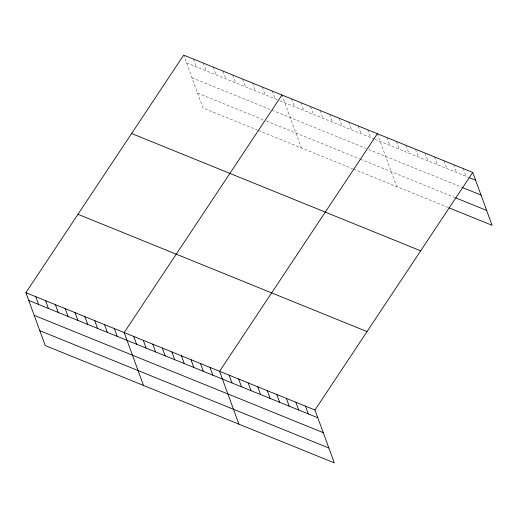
<?xml version="1.0" encoding="UTF-8"?>
<svg xmlns="http://www.w3.org/2000/svg" width="518" height="518" viewBox="0 0 518 518"><rect width="100%" height="100%" fill="white"/><g stroke="black" fill="none" stroke-linecap="round" stroke-linejoin="round"><path stroke-width="0.39" stroke-dasharray="2.59 1.94" d="M186.525 62.872L277.085 99.631M279.888 100.77L374.326 139.096M375.058 139.394L468.253 177.214M191.971 77.765L270.597 109.674M272.002 110.243L365.831 148.323M368.771 149.514L461.227 187.037M197.585 93.104L264.277 120.17M266.381 121.024L359.706 158.903M360.444 159.201L455.095 197.617M257.789 130.219L203.037 107.997L183.683 55.115M258.495 130.504L352.68 168.732M353.418 169.03L448.07 207.446M463.209 168.557L466.051 176.321M453.671 164.685L456.507 172.449M444.133 160.813L446.969 168.577M434.589 156.941L437.432 164.705M425.051 153.069L427.894 160.833M415.514 149.197L418.356 156.96M405.976 145.331L408.812 153.088M396.432 141.459L399.274 149.216M386.894 137.587L389.737 145.344M377.357 133.715L396.71 186.597M367.819 129.843L370.655 137.607M358.275 125.971L361.117 133.735M348.737 122.099L351.58 129.863M339.199 118.227L342.042 125.991M329.662 114.355L332.498 122.118M320.124 110.483L322.96 118.246M310.58 106.617L313.422 114.374M301.042 102.745L303.885 110.502M291.504 98.873L294.347 106.63M281.967 95.001L301.314 147.883M272.138 91.013L274.974 98.776M262.309 87.024L265.151 94.788M252.48 83.035L255.322 90.792M242.651 79.047L245.493 86.804M232.822 75.058L235.664 82.815M222.993 71.07L225.835 78.827M213.17 67.081L216.006 74.838M203.341 63.092L206.177 70.849M193.512 59.104L196.354 66.861"/><path stroke-width="0.78" d="M25.9 292.689L314.963 410.003L334.317 462.885L45.254 345.571L25.9 292.689L183.683 55.115L472.746 172.429L492.1 225.311L448.808 207.744M281.967 95.001L124.184 332.575L143.531 385.457M377.357 133.715L219.574 371.289L238.927 424.171M314.963 410.003L472.746 172.429M468.984 177.512L475.589 180.193M461.959 187.335L481.034 195.079M455.834 197.915L486.648 210.425M131.617 133.514L420.681 250.829M77.965 214.29L367.035 331.604M28.743 300.453L317.806 417.767M34.188 315.339L323.251 432.653M39.802 330.685L328.865 447.999M305.426 406.131L308.268 413.895M295.888 402.259L298.724 410.023M286.35 398.387L289.186 406.151M276.806 394.522L279.649 402.279M267.269 390.65L270.111 398.407M257.731 386.778L260.573 394.535M248.193 382.906L251.029 390.669M238.649 379.034L241.492 386.797M229.111 375.161L231.954 382.925M210.036 367.417L212.872 375.181M200.492 363.545L203.334 371.309M190.954 359.673L193.797 367.437M181.417 355.801L184.259 363.565M171.879 351.936L174.721 359.693M162.341 348.064L165.177 355.821M152.797 344.192L155.64 351.955M143.259 340.32L146.102 348.083M133.722 336.447L136.564 344.211M114.355 328.587L117.197 336.35M104.526 324.598L107.368 332.362M94.697 320.61L97.539 328.373M84.868 316.621L87.71 324.385M75.039 312.632L77.881 320.396M65.21 308.644L68.052 316.407M55.387 304.655L58.223 312.419M45.558 300.667L48.394 308.43M35.729 296.678L38.572 304.442"/></g></svg>
